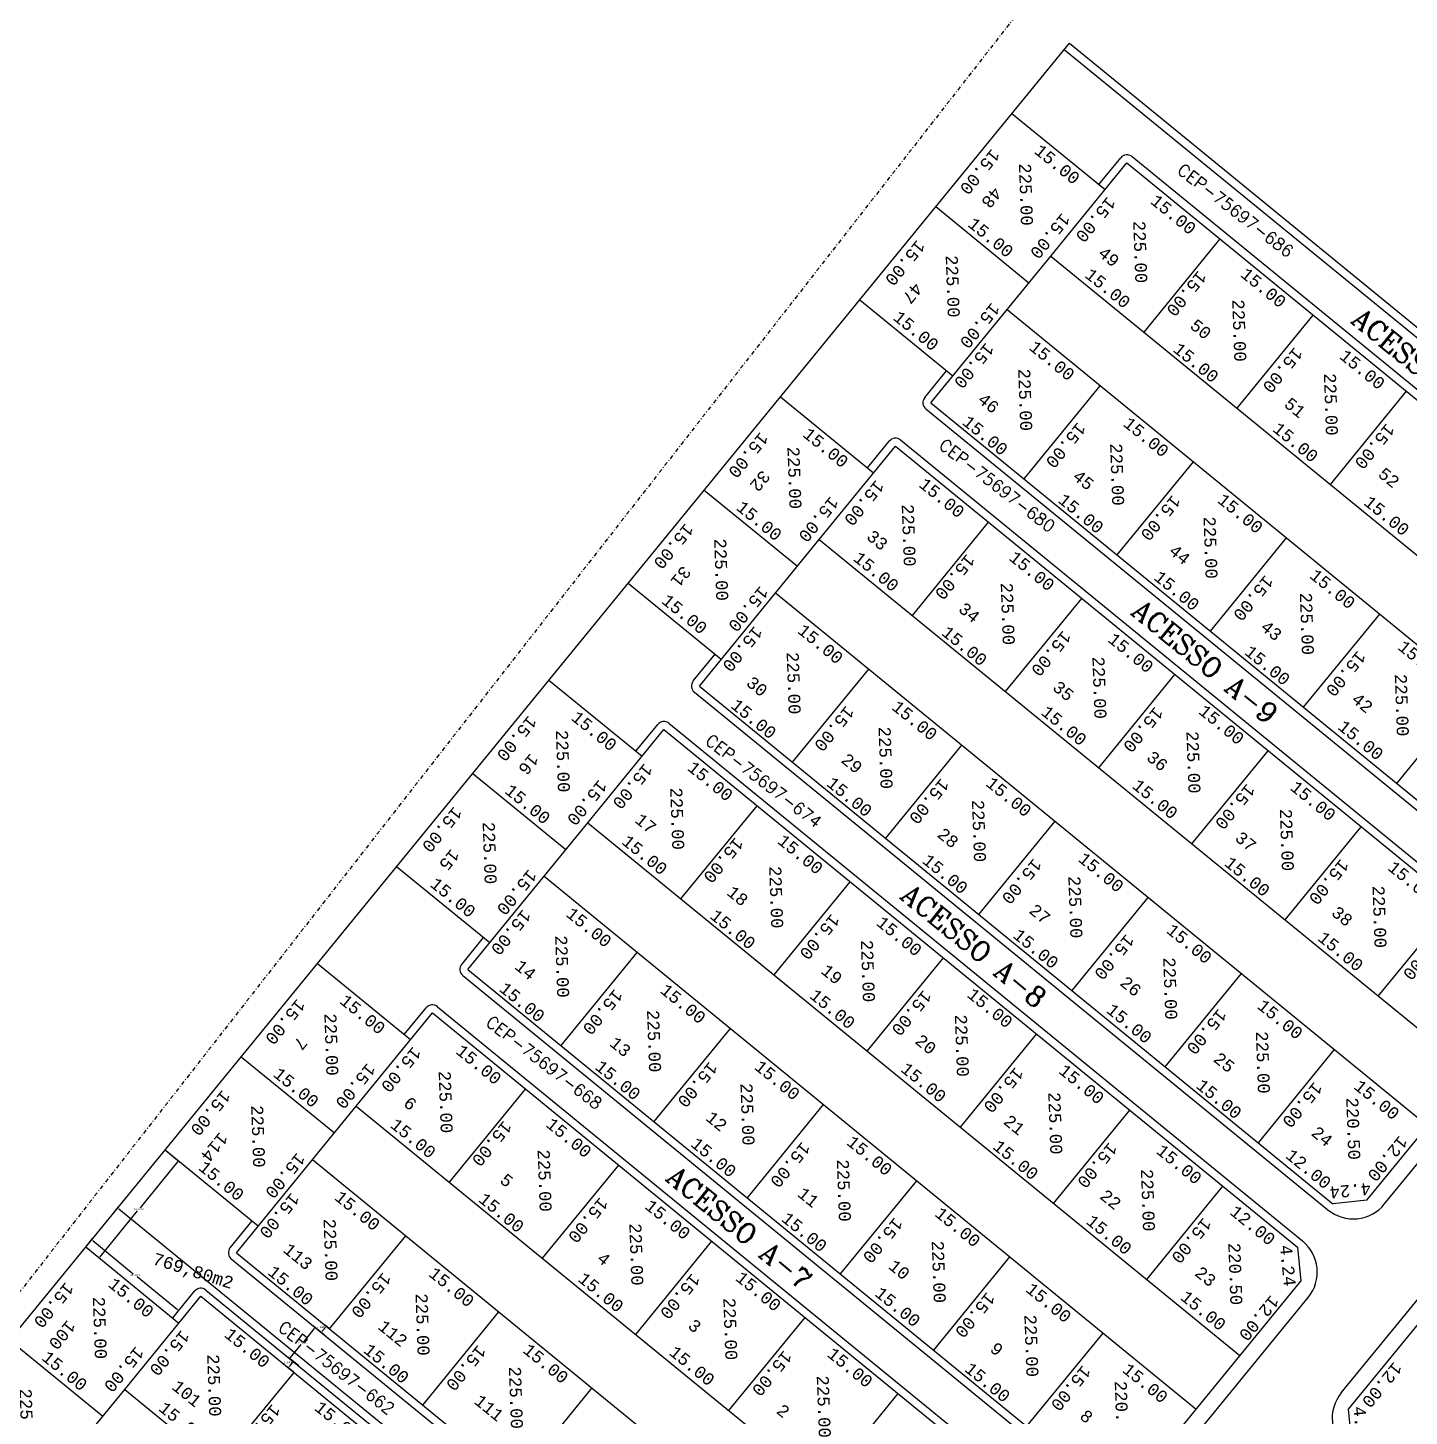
# Model space of a CAD drawing. Extents: x 8330 to 9134, y -11383 to -10245.
# Drawn here: x 8509 to 8681.2, y -10697.7 to -10524.6 of the extents above; entities that cross this region are included whole.
import ezdxf
from ezdxf.enums import TextEntityAlignment as Align

# ---------------------------------------------------------------- set-up
doc = ezdxf.new("R2010")
doc.units = 0
doc.header["$MEASUREMENT"] = 0
doc.linetypes.add('DASHDOT', pattern=[1, 0.5, -0.25, 0, -0.25])
doc.layers.get('0').update_dxf_attribs({"linetype": 'CONTINUOUS'})
doc.layers.get('Defpoints').update_dxf_attribs({"linetype": 'CONTINUOUS'})
for name, color, linetype in [('AREAS', 1, 'CONTINUOUS'), ('CEP', 6, 'CONTINUOUS'), ('LIMITES', 52, 'CONTINUOUS'), ('LOTES', 132, 'CONTINUOUS'), ('METRAGENS', 40, 'CONTINUOUS'), ('N_LOTE', 160, 'CONTINUOUS'), ('QUADRAS', 1, 'CONTINUOUS'), ('RUA', 160, 'CONTINUOUS')]:
    doc.layers.add(name, color=color, linetype=linetype)
doc.styles.add('MONOTXT', font='MONOTXT', dxfattribs={"height": 0.2})
doc.styles.add('ROMANC', font='ROMANC', dxfattribs={"height": 0.2})
doc.dimstyles.get("Standard").update_dxf_attribs({"dimtxt": 0.18, "dimasz": 0.18, "dimexe": 0.18, "dimexo": 0.0625, "dimgap": 0.09, "dimtad": 0, "dimtih": 1, "dimtoh": 1, "dimdec": 4, "dimzin": 0, "dimdsep": 46, "dimtxsty": 'MONOTXT', "dimcen": 0.09, "dimadec": 0, "dimazin": 0, "dimtfac": 1, "dimtdec": 4, "dimtofl": 0, "dimtmove": 0, "dimatfit": 3, "dimfxl": 1, "dimtolj": 1, "dimtzin": 0, "dimarcsym": 0})

# ---------------------------------------------------------------- blocks, each defined once
blk = doc.blocks.new('*D2')
at = {"color": 0, "lineweight": -2, "transparency": 16777216}
for p, q in [((8544.67, -10686.81), (8543.36, -10688.42)), ((8545.9, -10687.59), (8544.64, -10686.56)), ((8541.73, -10690.41), (8543.05, -10688.8)), ((8542.74, -10691.46), (8541.48, -10690.43))]:
    blk.add_line(p, q, dxfattribs=at)
at = {"color": 0, "transparency": 16777216}
for points in [[(8544.65, -10686.79), (8544.69, -10686.83), (8544.78, -10686.67)], [(8541.71, -10690.39), (8541.76, -10690.42), (8541.62, -10690.54)]]:
    blk.add_solid(points, dxfattribs=at)
at = {"layer": 'Defpoints', "color": 0, "transparency": 16777216}
for p in [(8545.95, -10687.63), (8541.62, -10690.54), (8542.79, -10691.5)]:
    blk.add_point(p, dxfattribs=at)
at = {"color": 0, "transparency": 16777216, "insert": (8543.2, -10688.61), "char_height": 0.2, "attachment_point": 5, "style": 'MONOTXT'}
blk.add_mtext('\\A1;5.0000', dxfattribs=at)
blk = doc.blocks.new('*D3')
at = {"color": 0, "lineweight": -2, "transparency": 16777216}
for p, q in [((8545.9, -10687.59), (8545.4, -10687.18)), ((8546.06, -10686.66), (8545.66, -10687.15)), ((8546.53, -10686.81), (8546.03, -10686.4))]:
    blk.add_line(p, q, dxfattribs=at)
at = {"color": 0, "transparency": 16777216}
for points in [[(8545.63, -10687.13), (8545.68, -10687.17), (8545.54, -10687.29)], [(8546.04, -10686.64), (8546.08, -10686.68), (8546.17, -10686.52)]]:
    blk.add_solid(points, dxfattribs=at)
at = {"layer": 'Defpoints', "color": 0, "transparency": 16777216}
for p in [(8545.54, -10687.29), (8545.95, -10687.63), (8546.58, -10686.85)]:
    blk.add_point(p, dxfattribs=at)
at = {"color": 0, "transparency": 16777216, "insert": (8545.53, -10686.64), "char_height": 0.2, "attachment_point": 5, "style": 'MONOTXT'}
blk.add_mtext('\\A1;1.0000', dxfattribs=at)
blk = doc.blocks.new('*D4')
at = {"color": 0, "lineweight": -2, "transparency": 16777216}
for p, q in [((8541.96, -10691.05), (8541.55, -10691.55)), ((8542.74, -10691.46), (8541.93, -10690.8)), ((8542.11, -10692.23), (8541.3, -10691.57))]:
    blk.add_line(p, q, dxfattribs=at)
at = {"color": 0, "transparency": 16777216}
for points in [[(8541.93, -10691.03), (8541.98, -10691.07), (8542.07, -10690.91)], [(8541.53, -10691.53), (8541.57, -10691.57), (8541.44, -10691.69)]]:
    blk.add_solid(points, dxfattribs=at)
at = {"layer": 'Defpoints', "color": 0, "transparency": 16777216}
for p in [(8541.44, -10691.69), (8542.15, -10692.27), (8542.79, -10691.5)]:
    blk.add_point(p, dxfattribs=at)
at = {"color": 0, "transparency": 16777216, "insert": (8541.42, -10691.03), "char_height": 0.2, "attachment_point": 5, "style": 'MONOTXT'}
blk.add_mtext('\\A1;1.0000', dxfattribs=at)
blk = doc.blocks.new('*D5')
at = {"color": 0, "lineweight": -2, "transparency": 16777216}
for p, q in [((8526.13, -10664.57), (8527.89, -10666.01)), ((8527.64, -10666.04), (8522.96, -10671.75)), ((8517.98, -10677.85), (8522.65, -10672.13)), ((8516.24, -10676.67), (8518.01, -10678.11))]:
    blk.add_line(p, q, dxfattribs=at)
at = {"color": 0, "transparency": 16777216}
for points in [[(8527.61, -10666.02), (8527.66, -10666.05), (8527.75, -10665.9)], [(8517.96, -10677.83), (8518, -10677.87), (8517.87, -10677.99)]]:
    blk.add_solid(points, dxfattribs=at)
at = {"layer": 'Defpoints', "color": 0, "transparency": 16777216}
for p in [(8526.08, -10664.53), (8516.2, -10676.63), (8517.87, -10677.99)]:
    blk.add_point(p, dxfattribs=at)
at = {"color": 0, "transparency": 16777216, "insert": (8522.81, -10671.94), "char_height": 0.2, "attachment_point": 5, "style": 'MONOTXT'}
blk.add_mtext('\\A1;15.6200', dxfattribs=at)
blk = doc.blocks.new('*D6')
at = {"color": 0, "lineweight": -2, "transparency": 16777216}
for p, q in [((8516.24, -10676.58), (8517.04, -10675.59)), ((8517.06, -10675.85), (8522.11, -10679.97)), ((8527.63, -10684.48), (8522.58, -10680.35)), ((8527.08, -10685.44), (8527.88, -10684.45))]:
    blk.add_line(p, q, dxfattribs=at)
at = {"color": 0, "transparency": 16777216}
for points in [[(8517.08, -10675.82), (8517.05, -10675.87), (8516.92, -10675.73)], [(8527.65, -10684.46), (8527.61, -10684.5), (8527.77, -10684.59)]]:
    blk.add_solid(points, dxfattribs=at)
at = {"layer": 'Defpoints', "color": 0, "transparency": 16777216}
for p in [(8516.2, -10676.63), (8527.04, -10685.49), (8527.77, -10684.59)]:
    blk.add_point(p, dxfattribs=at)
at = {"color": 0, "transparency": 16777216, "insert": (8522.35, -10680.16), "char_height": 0.2, "attachment_point": 5, "style": 'MONOTXT'}
blk.add_mtext('\\A1;13.9999', dxfattribs=at)
blk = doc.blocks.new('*D7')
at = {"color": 0, "lineweight": -2, "transparency": 16777216}
for p, q in [((8519.6, -10672.47), (8520.29, -10671.62)), ((8520.31, -10671.87), (8567.18, -10710.17)), ((8614.5, -10748.84), (8567.64, -10710.55)), ((8614.07, -10749.66), (8614.76, -10748.82))]:
    blk.add_line(p, q, dxfattribs=at)
at = {"color": 0, "transparency": 16777216}
for points in [[(8520.33, -10671.85), (8520.29, -10671.9), (8520.17, -10671.76)], [(8614.52, -10748.82), (8614.49, -10748.86), (8614.64, -10748.96)]]:
    blk.add_solid(points, dxfattribs=at)
at = {"layer": 'Defpoints', "color": 0, "transparency": 16777216}
for p in [(8520.17, -10671.76), (8519.56, -10672.51), (8614.03, -10749.71)]:
    blk.add_point(p, dxfattribs=at)
at = {"color": 0, "transparency": 16777216, "insert": (8567.41, -10710.36), "char_height": 0.2, "attachment_point": 5, "style": 'MONOTXT'}
blk.add_mtext('\\A1;121.9999', dxfattribs=at)

msp = doc.modelspace()

# ---------------------------------------------------------------- linework, layer by layer
msp.add_line((8531.17084, -10682.00598), (8531.17088, -10682.00572))
at = {"layer": 'LIMITES', "linetype": 'DASHDOT'}
msp.add_line((8738.2329, -10387.18531), (8431.6563, -10780.01317), dxfattribs=at)
at = {"layer": 'LOTES', "linetype": 'Continuous'}
for p, q in [((8648.12539, -10562.58122), (8657.61653, -10550.96578)), ((8659.74081, -10572.07236), (8669.23196, -10560.45692)), ((8633.17998, -10580.87168), (8642.67114, -10569.25623)), ((8671.35625, -10581.56351), (8680.84739, -10569.94807)), ((8644.79541, -10590.36282), (8654.28656, -10578.74737)), ((8619.25964, -10597.90765), (8628.75078, -10586.29221)), ((8656.41084, -10599.85396), (8665.90199, -10588.23851)), ((8630.87506, -10607.39879), (8640.36621, -10595.78335)), ((8668.02627, -10609.3451), (8677.51742, -10597.72966)), ((8604.31423, -10616.19811), (8613.80539, -10604.58266)), ((8642.4905, -10616.88994), (8651.98164, -10605.2745)), ((8679.6417, -10618.83624), (8689.13285, -10607.2208)), ((8615.92966, -10625.68925), (8625.42081, -10614.0738)), ((8654.10592, -10626.38108), (8663.59707, -10614.76564)), ((8590.39389, -10633.23408), (8599.88503, -10621.61864)), ((8627.54509, -10635.18039), (8637.03624, -10623.56494)), ((8665.72134, -10635.87222), (8675.21249, -10624.25678)), ((8602.00931, -10642.72522), (8611.50046, -10631.10978)), ((8639.16052, -10644.67153), (8648.65167, -10633.05609)), ((8677.33677, -10645.36336), (8686.82792, -10633.74792)), ((8575.44848, -10651.52454), (8584.93964, -10639.90909)), ((8613.62475, -10652.21637), (8623.11589, -10640.60093)), ((8650.77595, -10654.16267), (8660.2671, -10642.54723)), ((8587.06391, -10661.01568), (8596.55506, -10649.40023)), ((8625.24017, -10661.70751), (8634.73132, -10650.09207)), ((8662.39138, -10663.65381), (8671.88252, -10652.03837)), ((8561.52814, -10668.56051), (8571.01928, -10656.94507)), ((8598.67934, -10670.50682), (8608.17049, -10658.89137)), ((8636.85559, -10671.19865), (8646.34674, -10659.58321)), ((8573.14356, -10678.05165), (8582.63471, -10666.43621)), ((8610.29477, -10679.99796), (8619.78592, -10668.38252)), ((8648.47102, -10680.68979), (8657.96217, -10669.07435)), ((8546.58273, -10686.85097), (8556.07389, -10675.23552)), ((8584.759, -10687.5428), (8594.25014, -10675.92736)), ((8621.9102, -10689.4891), (8631.40135, -10677.87366)), ((8558.19816, -10696.34211), (8567.68931, -10684.72666)), ((8596.37442, -10697.03394), (8605.86557, -10685.4185)), ((8633.52563, -10698.98024), (8643.01677, -10687.3648)), ((8532.66239, -10703.88694), (8542.15353, -10692.2715)), ((8569.81359, -10705.83325), (8579.30474, -10694.2178)), ((8607.98984, -10706.52508), (8617.48099, -10694.90964))]:
    msp.add_line(p, q, dxfattribs=at)
at = {"layer": 'QUADRAS', "linetype": 'Continuous'}
for p, q in [((8439.4818, -10770.51044), (8638.81498, -10526.56304)), ((8638.81494, -10526.56301), (8729.41522, -10600.59386)), ((8638.18223, -10527.33741), (8728.78248, -10601.36822)), ((8631.6586, -10535.32102), (8643.27399, -10544.81214)), ((8636.50995, -10553.09007), (8646.00109, -10541.47463)), ((8642.49961, -10544.17938), (8645.22673, -10540.84188)), ((8646.00109, -10541.47463), (8724.98601, -10606.0144)), ((8646.63384, -10540.70026), (8725.61876, -10605.24003)), ((8622.16744, -10546.93647), (8633.78283, -10556.42758)), ((8621.56456, -10571.38051), (8636.50995, -10553.09007)), ((8636.50995, -10553.09007), (8717.81795, -10619.52807)), ((8612.6763, -10558.55189), (8624.29168, -10568.04301)), ((8631.0557, -10559.76508), (8712.3637, -10626.20308)), ((8620.79019, -10570.74777), (8623.51732, -10567.41026)), ((8602.79285, -10570.64745), (8614.40824, -10580.13857)), ((8621.56455, -10571.38052), (8700.54947, -10635.92029)), ((8620.93181, -10572.15488), (8699.91673, -10636.69465)), ((8607.6442, -10588.4165), (8617.13534, -10576.80106)), ((8613.63386, -10579.50581), (8616.36098, -10576.16831)), ((8617.13534, -10576.80106), (8696.12026, -10641.34083)), ((8617.76809, -10576.02669), (8696.75302, -10640.56646)), ((8593.30169, -10582.2629), (8604.91708, -10591.75401)), ((8592.69881, -10606.70694), (8607.6442, -10588.4165)), ((8607.6442, -10588.4165), (8688.9522, -10654.8545)), ((8583.81055, -10593.87832), (8595.42593, -10603.36944)), ((8602.18995, -10595.09151), (8683.49795, -10661.52951)), ((8591.92444, -10606.0742), (8594.65157, -10602.73669)), ((8573.9271, -10605.97388), (8585.54249, -10615.465)), ((8592.06606, -10607.48131), (8671.05098, -10672.02108)), ((8592.6988, -10606.70695), (8671.68372, -10671.24672)), ((8584.76811, -10614.83224), (8587.49523, -10611.49474)), ((8588.90234, -10611.35312), (8667.88726, -10675.89289)), ((8578.77845, -10623.74293), (8588.26959, -10612.12749)), ((8588.26959, -10612.12749), (8667.25451, -10676.66726)), ((8564.43594, -10617.58933), (8576.05133, -10627.08044)), ((8563.83306, -10642.03337), (8578.77845, -10623.74293)), ((8578.77845, -10623.74293), (8660.08645, -10690.18093)), ((8554.9448, -10629.20475), (8566.56018, -10638.69587)), ((8573.3242, -10630.41794), (8654.6322, -10696.85594)), ((8563.05869, -10641.40063), (8565.78582, -10638.06312)), ((8545.06135, -10641.30031), (8556.67674, -10650.79143)), ((8563.83305, -10642.03338), (8642.81797, -10706.57315)), ((8563.20031, -10642.80774), (8642.18523, -10707.34751)), ((8675.90504, -10670.82186), (8696.54513, -10645.56213)), ((8549.9127, -10659.06936), (8559.40384, -10647.45392)), ((8555.90236, -10650.15867), (8558.62948, -10646.82117)), ((8559.40384, -10647.45392), (8638.38876, -10711.99369)), ((8560.03659, -10646.67955), (8639.02152, -10711.21932)), ((8678.08651, -10671.31298), (8697.46111, -10647.60198)), ((8535.57019, -10652.91576), (8547.18558, -10662.40687)), ((8534.96731, -10677.3598), (8549.9127, -10659.06936)), ((8549.9127, -10659.06936), (8619.60527, -10716.01622)), ((8526.07905, -10664.53118), (8537.69443, -10674.0223)), ((8544.45845, -10665.74437), (8614.15102, -10722.69123)), ((8675.90504, -10670.82186), (8671.68373, -10671.24672)), ((8672.70776, -10694.83768), (8692.08235, -10671.12667)), ((8673.62375, -10696.87752), (8694.2638, -10671.6178)), ((8534.19294, -10676.72706), (8536.92007, -10673.38955)), ((8516.1956, -10676.62674), (8527.81099, -10686.11786)), ((8667.25451, -10676.66726), (8667.67938, -10680.88857)), ((8534.33456, -10678.13417), (8613.31948, -10742.67394)), ((8534.9673, -10677.35981), (8613.95222, -10741.89958)), ((8527.03661, -10685.4851), (8529.76373, -10682.1476)), ((8531.17084, -10682.00598), (8610.15943, -10746.54875)), ((8647.03929, -10706.14829), (8667.67938, -10680.88856)), ((8521.04695, -10694.39579), (8530.53809, -10682.78035)), ((8530.53809, -10682.78035), (8609.52301, -10747.32012)), ((8649.22076, -10706.63941), (8668.59536, -10682.92841)), ((8506.70444, -10688.24219), (8518.31983, -10697.7333)), ((8506.10156, -10712.68623), (8521.04695, -10694.39579)), ((8521.04695, -10694.39579), (8602.35495, -10760.83379)), ((8674.04861, -10701.09884), (8673.62375, -10696.87752))]:
    msp.add_line(p, q, dxfattribs=at)
for centre, radius, start, end in [((8646.00109, -10541.47462), 1, 50.7471278, 140.7471694), ((8621.56455, -10571.38052), 1, 140.7472778, 230.747175), ((8617.13534, -10576.80105), 1, 50.7471222, 140.7471833), ((8592.6988, -10606.70694), 1, 140.7472167, 230.7474278), ((8588.26959, -10612.12748), 1, 50.7471833, 140.7472917), ((8563.83305, -10642.03337), 1, 140.747325, 230.7473333), ((8559.40385, -10647.45391), 1, 50.7472361, 140.7473), ((8674.2147, -10668.14927), 5, 230.7471917, 320.7472861), ((8534.9673, -10677.35981), 1, 140.7470667, 230.7471278), ((8664.72355, -10679.7647), 5, 320.7472861, 50.7472278), ((8530.5381, -10682.78034), 1, 50.7471222, 140.7473639), ((8676.57958, -10698.00139), 5, 140.7472944, 230.7472028)]:
    msp.add_arc(centre, radius, start, end, dxfattribs=at)

# ---------------------------------------------------------------- texts
at = {"layer": 'AREAS', "linetype": 'Continuous', "style": 'MONOTXT'}
for s, rotation, p in [('225.00', 271.9987528, (8632.5262, -10541.55597)), ('225.00', 271.9987528, (8646.77912, -10548.72352)), ('225.00', 271.9987528, (8623.3969, -10553.00541)), ('225.00', 271.9987528, (8659.12034, -10558.51903)), ('225.00', 271.9987528, (8632.43307, -10567.15437)), ('225.00', 271.9987528, (8670.54908, -10567.72254)), ('225.00', 271.9987528, (8643.89131, -10576.46289)), ('225.00', 271.9987528, (8603.66045, -10576.8824)), ('225.00', 271.9987528, (8617.91337, -10584.04995)), ('225.00', 271.9987528, (8655.53585, -10585.58524)), ('225.00', 271.9987528, (8594.53115, -10588.33184)), ('225.00', 271.9987528, (8630.25459, -10593.84546)), ('225.00', 271.9987528, (8667.55304, -10595.07992)), ('225.00', 271.9987528, (8603.56732, -10602.4808)), ('225.00', 271.9987528, (8641.68333, -10603.04897)), ('225.00', 271.9987528, (8679.3839, -10605.22621)), ('225.00', 271.9987528, (8574.7947, -10612.20883)), ('225.00', 271.9987528, (8615.02556, -10611.78932)), ('225.00', 271.9987528, (8653.40596, -10612.34785)), ('225.00', 271.9987528, (8589.04762, -10619.37638)), ('225.00', 271.9987528, (8626.6701, -10620.91167)), ('225.00', 271.9987528, (8665.05053, -10622.0287)), ('225.00', 271.9987528, (8565.6654, -10623.65827)), ('225.00', 271.9987528, (8601.38884, -10629.17189)), ('225.00', 271.9987528, (8638.68729, -10630.40635)), ('225.00', 271.9987528, (8676.60194, -10631.61648)), ('225.00', 271.9987528, (8574.70157, -10637.80723)), ('225.00', 271.9987528, (8612.81758, -10638.3754)), ('225.00', 271.9987528, (8650.51815, -10640.55264)), ('225.00', 271.9987528, (8545.92895, -10647.53526)), ('225.00', 271.9987528, (8586.15981, -10647.11575)), ('225.00', 271.9987528, (8624.54021, -10647.67428)), ('225.00', 271.9987528, (8662.06955, -10649.76807)), ('225.00', 271.9987528, (8560.18187, -10654.70281)), ('225.00', 271.9987528, (8597.80435, -10656.2381)), ('225.00', 271.9987528, (8636.18478, -10657.35513)), ('220.50', 271.9987528, (8673.33472, -10658.02806)), ('225.00', 271.9987528, (8536.79965, -10658.9847)), ('225.00', 271.9987528, (8572.52309, -10664.49832)), ('225.00', 271.9987528, (8609.82154, -10665.73278)), ('225.00', 271.9987528, (8647.73619, -10666.94291)), ('225.00', 271.9987528, (8545.83582, -10673.13366)), ('225.00', 271.9987528, (8583.95183, -10673.70183)), ('225.00', 271.9987528, (8621.6524, -10675.87907)), ('220.50', 271.9987528, (8658.62873, -10676.13374)), ('769,80m2', 342.4361656, (8524.40758, -10678.75328)), ('225.00', 271.9987528, (8517.0632, -10682.86169)), ('225.00', 271.9987528, (8557.29406, -10682.44218)), ('225.00', 271.9987528, (8595.67446, -10683.00071)), ('225.00', 271.9987528, (8633.2038, -10685.0945)), ('225.00', 271.9987528, (8531.31612, -10690.02924)), ('225.00', 271.9987528, (8568.9386, -10691.56453)), ('225.00', 271.9987528, (8607.31903, -10692.68156)), ('225.00', 271.9987528, (8507.9339, -10694.31113)), ('220.50', 271.9987528, (8644.46897, -10693.35449))]:
    msp.add_text(s, height=1.5, rotation=rotation, dxfattribs=at).set_placement(p)
at = {"layer": 'CEP', "linetype": 'Continuous', "style": 'ROMANC'}
for s, p in [('CEP-75697-686', (8652.1355, -10542.64264)), ('CEP-75697-680', (8622.42128, -10576.93543)), ('CEP-75697-674', (8593.30021, -10613.77567)), ('CEP-75697-668', (8565.93431, -10648.88226)), ('CEP-75697-662', (8540.03893, -10686.93288))]:
    msp.add_text(s, height=1.5, rotation=322.3256083, dxfattribs=at).set_placement(p)
at = {"layer": 'METRAGENS', "linetype": 'Continuous', "style": 'MONOTXT'}
for s, rotation, p in [('15.00', 230.7472389, (8629.15289, -10539.63162)), ('15.00 ', 320.7472222, (8634.32768, -10540.1739)), ('15.00', 230.7472389, (8643.59223, -10545.58913)), ('15.00 ', 320.7472222, (8648.80768, -10546.43371)), ('15.00 ', 320.7472222, (8626.03675, -10549.29624)), ('15.00', 230.7472389, (8637.90967, -10547.63702)), ('15.00', 230.7472389, (8619.83717, -10550.98812)), ('15.00 ', 320.7472222, (8640.62289, -10555.62969)), ('15.00', 230.7472389, (8654.91311, -10554.81242)), ('15.00 ', 320.7472222, (8660.03832, -10555.55816)), ('15.00', 230.7472389, (8629.15301, -10558.8072)), ('15.00 ', 320.7472222, (8616.72112, -10560.93186)), ('15.00', 230.7472389, (8628.42651, -10563.80297)), ('15.00 ', 320.7472222, (8633.67559, -10564.65527)), ('15.00 ', 320.7472222, (8651.62672, -10564.90144)), ('15.00', 230.7472389, (8666.91056, -10564.3595)), ('15.00 ', 320.7472222, (8672.36549, -10565.75682)), ('15.00 ', 320.7472222, (8625.34756, -10573.98025)), ('15.00 ', 320.7472222, (8645.41509, -10574.18079)), ('15.00', 230.7472389, (8600.28714, -10574.95805)), ('15.00 ', 320.7472222, (8605.46193, -10575.50033)), ('15.00', 230.7472389, (8639.865, -10573.72956)), ('15.00 ', 320.7472222, (8664.03837, -10574.83084)), ('15.00', 230.7472389, (8678.37777, -10573.85628)), ('15.00', 230.7472389, (8614.72648, -10580.91556)), ('15.00 ', 320.7472222, (8619.94193, -10581.76014)), ('15.00 ', 320.7472222, (8597.171, -10584.62267)), ('15.00', 230.7472389, (8609.04392, -10582.96345)), ('15.00 ', 320.7472222, (8637.28774, -10583.70631)), ('15.00', 230.7472389, (8651.69049, -10582.78965)), ('15.00 ', 320.7472222, (8657.1546, -10583.70631)), ('15.00 ', 320.7472222, (8675.39807, -10583.9912)), ('15.00', 230.7472389, (8590.97142, -10586.31455)), ('15.00 ', 320.7472222, (8611.75714, -10590.95612)), ('15.00', 230.7472389, (8626.04736, -10590.13885)), ('15.00 ', 320.7472222, (8631.17257, -10590.88459)), ('15.00 ', 320.7472222, (8649.22792, -10593.33209)), ('15.00 ', 320.7472222, (8668.65993, -10593.11921)), ('15.00', 230.7472389, (8600.28726, -10594.13363)), ('15.00', 230.7472389, (8663.24367, -10592.7806)), ('15.00 ', 320.7472222, (8587.85537, -10596.25829)), ('15.00', 230.7472389, (8599.56076, -10599.1294)), ('15.00 ', 320.7472222, (8604.80984, -10599.9817)), ('15.00 ', 320.7472222, (8622.76097, -10600.22787)), ('15.00', 230.7472389, (8638.04481, -10599.68593)), ('15.00 ', 320.7472222, (8643.49974, -10601.08325)), ('15.00 ', 320.7472222, (8679.65496, -10602.02605)), ('15.00 ', 320.7472222, (8660.53259, -10602.64473)), ('15.00', 230.7472389, (8674.7825, -10602.20585)), ('15.00 ', 320.7472222, (8596.48181, -10609.30668)), ('15.00', 230.7472389, (8610.99925, -10609.05599)), ('15.00 ', 320.7472222, (8616.54934, -10609.50722)), ('15.00 ', 320.7472222, (8635.17262, -10610.15727)), ('15.00', 230.7472389, (8649.51202, -10609.18271)), ('15.00 ', 320.7472222, (8654.80943, -10610.03727)), ('15.00', 230.7472389, (8571.42139, -10610.28448)), ('15.00 ', 320.7472222, (8576.59618, -10610.82676)), ('15.00 ', 320.7472222, (8672.17175, -10611.96971)), ('15.00', 230.7472389, (8585.86073, -10616.24199)), ('15.00 ', 320.7472222, (8591.07618, -10617.08657)), ('15.00', 230.7472389, (8580.17817, -10618.28988)), ('15.00 ', 320.7472222, (8608.42199, -10619.03274)), ('15.00', 230.7472389, (8622.82474, -10618.11608)), ('15.00 ', 320.7472222, (8628.28885, -10619.03274)), ('15.00 ', 320.7472222, (8646.53232, -10619.31763)), ('15.00 ', 320.7472222, (8568.30525, -10619.9491)), ('15.00', 230.7472389, (8660.97205, -10618.78695)), ('15.00 ', 320.7472222, (8666.23082, -10619.53598)), ('15.00', 230.7472389, (8562.10567, -10621.64098)), ('15.00 ', 320.7472222, (8582.89139, -10626.28255)), ('15.00 ', 320.7472222, (8602.30682, -10626.21102)), ('15.00', 230.7472389, (8597.18161, -10625.46528)), ('15.00 ', 320.7472222, (8620.36217, -10628.65852)), ('15.00', 230.7472389, (8634.37792, -10628.10703)), ('15.00 ', 320.7472222, (8639.79418, -10628.44564)), ('15.00 ', 320.7472222, (8658.02107, -10628.97215)), ('15.00', 230.7472389, (8672.66129, -10628.16939)), ('15.00 ', 320.7472222, (8678.39387, -10629.52424)), ('15.00', 230.7472389, (8571.42151, -10629.46006)), ('15.00 ', 320.7472222, (8558.98962, -10631.58472)), ('15.00', 230.7472389, (8570.69501, -10634.45583)), ('15.00 ', 320.7472222, (8575.94409, -10635.30813)), ('15.00 ', 320.7472222, (8593.89522, -10635.5543)), ('15.00', 230.7472389, (8609.17906, -10635.01236)), ('15.00 ', 320.7472222, (8614.63399, -10636.40968)), ('15.00 ', 320.7472222, (8631.66684, -10637.97116)), ('15.00 ', 320.7472222, (8650.78921, -10637.35248)), ('15.00 ', 320.7472222, (8669.66024, -10638.30431)), ('15.00', 230.7472389, (8645.91675, -10637.53228)), ('15.00', 230.7472389, (8684.4008, -10637.56591)), ('15.00 ', 320.7472222, (8567.61606, -10644.63311)), ('15.00 ', 320.7472222, (8587.68359, -10644.83365)), ('15.00', 230.7472389, (8542.55564, -10645.61091)), ('15.00 ', 320.7472222, (8547.73043, -10646.15319)), ('15.00', 230.7472389, (8582.1335, -10644.38242)), ('15.00 ', 320.7472222, (8606.30687, -10645.4837)), ('15.00', 230.7472389, (8620.64627, -10644.50914)), ('15.00 ', 320.7472222, (8625.94368, -10645.3637)), ('15.00 ', 320.7472222, (8662.12736, -10646.77772)), ('15.00 ', 320.7472222, (8643.306, -10647.29614)), ('15.00', 230.7472389, (8657.42395, -10646.84147)), ('15.00', 230.7472389, (8556.99498, -10651.56842)), ('15.00 ', 320.7472222, (8562.21043, -10652.413)), ('15.00 ', 320.7472222, (8539.4395, -10655.27553)), ('15.00', 230.7472389, (8551.31242, -10653.61631)), ('15.00 ', 320.7472222, (8579.55624, -10654.35917)), ('15.00', 230.7472389, (8593.95899, -10653.44251)), ('15.00 ', 320.7472222, (8599.4231, -10654.35917)), ('15.00 ', 320.7472222, (8617.66657, -10654.64406)), ('15.00', 230.7472389, (8632.1063, -10654.11338)), ('15.00 ', 320.7472222, (8637.36507, -10654.86241)), ('15.00 ', 320.7472222, (8654.5017, -10656.70432)), ('15.00', 230.7472389, (8669.36413, -10655.96591)), ('15.00 ', 320.7472222, (8674.16788, -10656.80459)), ('15.00', 230.7472389, (8533.23992, -10656.96741)), ('15.00 ', 320.7472222, (8554.02564, -10661.60898)), ('15.00', 230.7472389, (8568.31586, -10660.79171)), ('15.00 ', 320.7472222, (8573.44107, -10661.53745)), ('15.00 ', 320.7472222, (8591.49642, -10663.98495)), ('15.00 ', 320.7472222, (8610.92843, -10663.77207)), ('15.00 ', 320.7472222, (8629.15532, -10664.29858)), ('12.00', 230.7472389, (8679.98072, -10662.66395)), ('15.00', 230.7472389, (8542.55576, -10664.78649)), ('15.00', 230.7472389, (8605.51217, -10663.43346)), ('15.00', 230.7472389, (8643.79554, -10663.49582)), ('15.00 ', 320.7472222, (8649.52812, -10664.85067)), ('12.00 ', 320.7472222, (8665.65316, -10665.42751)), ('15.00 ', 320.7472222, (8530.12387, -10666.91115)), ('15.00', 230.7472389, (8541.82926, -10669.78226)), ('15.00 ', 320.7472222, (8547.07834, -10670.63456)), ('15.00 ', 320.7472222, (8565.02947, -10670.88073)), ('15.00', 230.7472389, (8580.31331, -10670.33879)), ('15.00 ', 320.7472222, (8585.76824, -10671.73611)), ('15.00 ', 320.7472222, (8621.92346, -10672.67891)), ('12.00 ', 320.7472222, (8658.6977, -10672.45212)), ('15.00 ', 320.7472222, (8602.80109, -10673.29759)), ('15.00', 230.7472389, (8617.051, -10672.85871)), ('15.00 ', 320.7472222, (8640.79449, -10673.63074)), ('15.00', 230.7472389, (8655.53505, -10672.89234)), ('15.00 ', 320.7472222, (8518.86468, -10681.47962)), ('15.00 ', 320.7472222, (8538.75031, -10679.95954)), ('15.00', 230.7472389, (8553.26775, -10679.70885)), ('15.00 ', 320.7472222, (8558.81784, -10680.16008)), ('15.00 ', 320.7472222, (8577.44112, -10680.81013)), ('15.00', 230.7472389, (8591.78052, -10679.83557)), ('15.00 ', 320.7472222, (8597.07793, -10680.69013)), ('15.00', 230.7472389, (8513.68989, -10680.93734)), ('15.00 ', 320.7472222, (8614.44025, -10682.62257)), ('15.00', 230.7472389, (8628.5582, -10682.1679)), ('15.00 ', 320.7472222, (8633.26161, -10682.10415)), ('15.00 ', 320.7472222, (8652.54117, -10683.08471)), ('12.00', 230.7472389, (8663.95091, -10682.55212)), ('15.00', 230.7472389, (8528.12923, -10686.89485)), ('15.00 ', 320.7472222, (8533.34468, -10687.73943)), ('15.00', 230.7472389, (8522.44667, -10688.94274)), ('15.00 ', 320.7472222, (8550.69049, -10689.6856)), ('15.00', 230.7472389, (8565.09324, -10688.76894)), ('15.00 ', 320.7472222, (8570.55735, -10689.6856)), ('15.00 ', 320.7472222, (8588.80082, -10689.97049)), ('15.00 ', 320.7472222, (8608.49932, -10690.18884)), ('15.00 ', 320.7472222, (8510.57375, -10690.60196)), ('15.00', 230.7472389, (8603.24055, -10689.43981)), ('15.00 ', 320.7472222, (8625.63595, -10692.03075)), ('12.00', 230.7472389, (8679.2921, -10690.87405)), ('15.00', 230.7472389, (8640.49838, -10691.29234)), ('15.00 ', 320.7472222, (8645.30213, -10692.13102)), ('15.00 ', 320.7472222, (8525.15989, -10696.93541)), ('15.00', 230.7472389, (8539.45011, -10696.11814)), ('15.00 ', 320.7472222, (8544.57532, -10696.86388))]:
    msp.add_text(s, height=1.5, rotation=rotation, dxfattribs=at).set_placement(p)
for rotation, p in [(185.7473861, (8673.76903, -10668.8755)), (275.7480056, (8665.31768, -10679.0318)), (275.7480056, (8674.46281, -10699.15636))]:
    msp.add_text('4.24', height=1.5, rotation=rotation, dxfattribs=at).set_placement(p, align=Align.CENTER)
at = {"layer": 'N_LOTE', "linetype": 'Continuous', "style": 'MONOTXT'}
for s, rotation, p in [('48', 230.7472222, (8629.37981, -10544.33887)), ('49', 320.7472222, (8642.26601, -10552.9444)), ('47', 230.7472222, (8619.50524, -10556.25373)), ('50 ', 320.7472222, (8653.72426, -10561.97365)), ('46', 320.7472222, (8627.26785, -10571.18906)), ('51', 320.7472222, (8665.46197, -10571.74759)), ('32', 230.7472222, (8600.51406, -10579.6653)), ('45', 320.7472222, (8639.09872, -10580.77685)), ('52 ', 320.7472222, (8677.17618, -10580.48298)), ('33', 320.7472222, (8613.40026, -10588.27083)), ('44', 320.7472222, (8651.08974, -10590.06961)), ('31', 230.7472222, (8590.63949, -10591.58016)), ('34 ', 320.7472222, (8624.85851, -10597.30008)), ('43', 320.7472222, (8662.53182, -10599.55024)), ('30', 320.7472222, (8598.4021, -10606.51549)), ('35', 320.7472222, (8636.59622, -10607.07402)), ('42', 320.7472222, (8673.86928, -10608.56831)), ('36 ', 320.7472222, (8648.31043, -10615.80941)), ('16', 230.7472222, (8571.64831, -10614.99173)), ('29', 320.7472222, (8610.23297, -10616.10328)), ('17', 320.7472222, (8584.53451, -10623.59726)), ('28', 320.7472222, (8622.22399, -10625.39604)), ('37 ', 320.7472222, (8659.34053, -10625.84956)), ('15', 230.7472222, (8561.77374, -10626.90659)), ('18 ', 320.7472222, (8595.99276, -10632.62651)), ('27', 320.7472222, (8633.66607, -10634.87667)), ('38 ', 320.7472222, (8671.35771, -10635.15808)), ('14', 320.7472222, (8569.53635, -10641.84192)), ('19', 320.7472222, (8607.73047, -10642.40045)), ('26', 320.7472222, (8645.00353, -10643.89474)), ('7', 230.7472222, (8542.78256, -10650.31816)), ('13', 320.7472222, (8581.36722, -10651.42971)), ('20 ', 320.7472222, (8619.44468, -10651.13584)), ('25', 320.7472222, (8656.64808, -10653.38943)), ('6', 320.7472222, (8555.66876, -10658.92369)), ('12', 320.7472222, (8593.35824, -10660.72247)), ('21 ', 320.7472222, (8630.47478, -10661.17599)), ('24', 320.7472222, (8668.85158, -10662.60486)), ('114', 230.7472222, (8532.90799, -10662.23302)), ('5', 320.7472222, (8567.68595, -10668.51146)), ('11', 320.7472222, (8604.80032, -10670.2031)), ('22 ', 320.7472222, (8642.49196, -10670.48451)), ('113', 320.7472222, (8540.6706, -10677.16835)), ('4', 320.7472222, (8579.79629, -10678.2854)), ('10', 320.7472222, (8616.13778, -10679.22117)), ('23 ', 320.7472222, (8654.32284, -10680.07229)), ('100', 230.7472222, (8513.91681, -10685.64459)), ('112', 320.7472222, (8552.50147, -10686.75614)), ('3', 320.7472222, (8591.13788, -10686.64844)), (' 9', 320.7472222, (8627.78233, -10688.71586)), ('101', 320.7472222, (8526.80301, -10694.25012)), ('111', 320.7472222, (8564.49249, -10696.0489)), ('2', 320.7472222, (8602.16798, -10697.24711)), ('8', 320.7472222, (8639.98583, -10697.93129))]:
    msp.add_text(s, height=1.5, rotation=rotation, dxfattribs=at).set_placement(p)
at = {"layer": 'RUA', "linetype": 'Continuous', "style": 'ROMANC'}
for s, p in [('ACESSO A-10', (8673.77947, -10561.27299)), ('ACESSO A-9', (8646.37128, -10597.63807)), ('ACESSO A-8', (8617.5659, -10633.06079)), ('ACESSO A-7', (8588.33703, -10668.21809))]:
    msp.add_text(s, height=2.5, rotation=320.7472222, dxfattribs=at).set_placement(p)

# ---------------------------------------------------------------- dimensions: what is measured, and where the dimension line sits
for p1, p2, distance, picture, middle in [((8526.07905, -10664.53118), (8516.1956, -10676.62674), 2.15771, '*D5', (8522.80818, -10671.94424)), ((8614.02757, -10749.70947), (8519.55547, -10672.51489), -0.97373, '*D7', (8567.40764, -10710.35816)), ((8516.1956, -10676.62674), (8527.03661, -10685.4851), 1.15273, '*D6', (8522.34548, -10680.16329)), ((8545.95, -10687.62532), (8542.78628, -10691.49713), -1.50569, '*D2', (8543.20219, -10688.60851)), ((8546.58274, -10686.85096), (8545.95, -10687.62532), -0.52744, '*D3', (8545.52883, -10686.63549)), ((8542.78628, -10691.49713), (8542.15353, -10692.2715), -0.92447, '*D4', (8541.42493, -10691.03045))]:
    dim = msp.add_aligned_dim(p1=p1, p2=p2, distance=distance, dimstyle='Standard', override={"dimtmove": 2})
    dim.commit()
    dim.dimension.update_dxf_attribs({"geometry": picture, "text_midpoint": middle})

doc.saveas('drawing.dxf')
